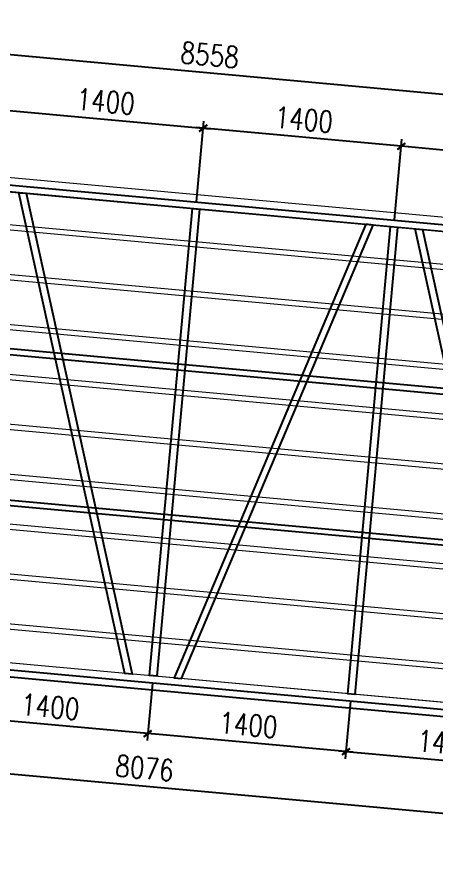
# Model space of a CAD drawing. Extents: x 15372 to 116961, y 24572 to 128109.
# Drawn here: x 64171 to 67123, y 98161 to 104046 of the extents above; entities that cross this region are included whole.
import ezdxf

# ---------------------------------------------------------------- set-up
doc = ezdxf.new("R2010")
doc.units = 0
doc.header["$LTSCALE"] = 1000
doc.header["$MEASUREMENT"] = 0
doc.linetypes.add('HIDDEN', pattern=[0.375, 0.25, -0.125])
for name, color, linetype in [('卡槽', 242, 'Continuous'), ('标注', 9, 'Continuous'), ('连接端梁', 130, 'Continuous'), ('铝横梁', 220, 'Continuous')]:
    doc.layers.add(name, color=color, linetype=linetype)
for name, color, linetype, lineweight in [('虚线', 8, 'Continuous', 0), ('铝主梁', 3, 'Continuous', 9), ('铝龙骨', 7, 'Continuous', 9)]:
    doc.layers.add(name, color=color, linetype=linetype, lineweight=lineweight)
doc.styles.add('HZTXT', font='txtw.shx', dxfattribs={"width": 0.8, "bigfont": 'hztxtw.shx'})
doc.dimstyles.new('DIM-50', dxfattribs={"dimscale": 50, "dimtxt": 3, "dimasz": 1, "dimexe": 1, "dimexo": 1, "dimgap": 1, "dimtad": 1, "dimdec": 1, "dimdsep": 46, "dimtxsty": 'HZTXT', "dimblk": 'OBLIQUE', "dimblk1": 'ARCHTICK', "dimblk2": 'OBLIQUE', "dimcen": 0, "dimdle": 1, "dimclrd": 9, "dimclre": 9, "dimclrt": 2, "dimadec": 1, "dimazin": 0, "dimtfac": 1, "dimtdec": 1, "dimtix": 1, "dimtmove": 2, "dimatfit": 3, "dimldrblk": 'OBLIQUE', "dimfxl": 15, "dimtolj": 1, "dimtzin": 0, "dimarcsym": 1})

# ---------------------------------------------------------------- blocks, each defined once
blk = doc.blocks.new('_Oblique')
at = {"color": 0, "linetype": 'ByBlock', "lineweight": -2}
blk.add_line((-0.5, -0.5), (0.5, 0.5), dxfattribs=at)
blk = doc.blocks.new('*D619')
at = {"layer": 'Defpoints', "color": 0, "transparency": 16777216}
for p in [(54683.7, 72099.8), (54683.7, 71529.9), (56083.7, 71529.9)]:
    blk.add_point(p, dxfattribs=at)
at = {"layer": '标注', "color": 9, "lineweight": -2, "transparency": 16777216}
for p, q in [((54683.7, 71579.9), (54683.7, 72149.8)), ((56083.7, 71579.9), (56083.7, 72149.8)), ((56133.7, 72099.8), (54633.7, 72099.8))]:
    blk.add_line(p, q, dxfattribs=at)
at = {"layer": '标注', "color": 9, "lineweight": -2, "transparency": 16777216, "xscale": 50, "yscale": 50, "zscale": 50, "rotation": 180}
blk.add_blockref('_Oblique', (54683.7, 72099.8), dxfattribs=at)
at = {"layer": '标注', "color": 9, "lineweight": -2, "transparency": 16777216, "xscale": 50, "yscale": 50, "zscale": 50}
blk.add_blockref('_Oblique', (56083.7, 72099.8), dxfattribs=at)
at = {"layer": '标注', "color": 2, "transparency": 16777216, "insert": (55383.7, 72224.8), "char_height": 150, "attachment_point": 5, "style": 'HZTXT'}
blk.add_mtext('\\A1;1400', dxfattribs=at)
blk = doc.blocks.new('_ArchTick')
at = {"color": 0, "linetype": 'ByBlock', "const_width": 0.4}
blk.add_lwpolyline([(-0.5, -0.5), (0.5, 0.5)], dxfattribs=at)
blk = doc.blocks.new('*D620')
at = {"layer": 'Defpoints', "color": 0, "transparency": 16777216}
for p in [(53283.7, 72099.8), (53283.7, 71529.9), (54683.7, 71529.9)]:
    blk.add_point(p, dxfattribs=at)
at = {"layer": '标注', "color": 9, "lineweight": -2, "transparency": 16777216}
for p, q in [((53283.7, 71579.9), (53283.7, 72149.8)), ((54683.7, 71579.9), (54683.7, 72149.8)), ((54733.7, 72099.8), (53233.7, 72099.8))]:
    blk.add_line(p, q, dxfattribs=at)
at = {"layer": '标注', "color": 9, "lineweight": -2, "transparency": 16777216, "xscale": 50, "yscale": 50, "zscale": 50, "rotation": 180}
blk.add_blockref('_Oblique', (53283.7, 72099.8), dxfattribs=at)
at = {"layer": '标注', "color": 9, "lineweight": -2, "transparency": 16777216, "xscale": 50, "yscale": 50, "zscale": 50}
blk.add_blockref('_Oblique', (54683.7, 72099.8), dxfattribs=at)
at = {"layer": '标注', "color": 2, "transparency": 16777216, "insert": (53983.7, 72224.8), "char_height": 150, "attachment_point": 5, "style": 'HZTXT'}
blk.add_mtext('\\A1;1400', dxfattribs=at)
blk = doc.blocks.new('*D621')
at = {"layer": 'Defpoints', "color": 0, "transparency": 16777216}
for p in [(57562.7, 72492.5), (49004.7, 71627.9), (57562.7, 71627.9)]:
    blk.add_point(p, dxfattribs=at)
at = {"layer": '标注', "color": 9, "lineweight": -2, "transparency": 16777216}
for p, q in [((49004.7, 71677.9), (49004.7, 72542.5)), ((57562.7, 71677.9), (57562.7, 72542.5)), ((48954.7, 72492.5), (57612.7, 72492.5))]:
    blk.add_line(p, q, dxfattribs=at)
at = {"layer": '标注', "color": 9, "lineweight": -2, "transparency": 16777216, "xscale": 50, "yscale": 50, "zscale": 50, "rotation": 180}
blk.add_blockref('_Oblique', (49004.7, 72492.5), dxfattribs=at)
at = {"layer": '标注', "color": 9, "lineweight": -2, "transparency": 16777216, "xscale": 50, "yscale": 50, "zscale": 50}
blk.add_blockref('_Oblique', (57562.7, 72492.5), dxfattribs=at)
at = {"layer": '标注', "color": 2, "transparency": 16777216, "insert": (53283.7, 72617.5), "char_height": 150, "attachment_point": 5, "style": 'HZTXT'}
blk.add_mtext('\\A1;8558', dxfattribs=at)
blk = doc.blocks.new('*D623')
at = {"layer": 'Defpoints', "color": 0, "transparency": 16777216}
for p in [(49245.7, 68127.9), (57321.7, 68127.9), (57321.7, 67449.2)]:
    blk.add_point(p, dxfattribs=at)
at = {"layer": '标注', "color": 9, "lineweight": -2, "transparency": 16777216}
for p, q in [((49245.7, 68077.9), (49245.7, 67399.2)), ((57321.7, 68077.9), (57321.7, 67399.2)), ((49195.7, 67449.2), (57371.7, 67449.2))]:
    blk.add_line(p, q, dxfattribs=at)
at = {"layer": '标注', "color": 9, "lineweight": -2, "transparency": 16777216, "xscale": 50, "yscale": 50, "zscale": 50}
for p, rotation in [((49245.7, 67449.2), 180.0003109579486), ((57321.7, 67449.2), 0.0003109579486354188)]:
    blk.add_blockref('_Oblique', p, dxfattribs=dict(at, rotation=rotation))
at = {"layer": '标注', "color": 2, "transparency": 16777216, "insert": (53283.7, 67574.2), "char_height": 150, "attachment_point": 5, "rotation": 0.00031, "style": 'HZTXT'}
blk.add_mtext('\\A1;8076', dxfattribs=at)
blk = doc.blocks.new('*D626')
at = {"layer": 'Defpoints', "color": 0, "transparency": 16777216}
for p in [(53283.7, 72099.8), (51883.7, 71529.9), (53283.7, 71529.9)]:
    blk.add_point(p, dxfattribs=at)
at = {"layer": '标注', "color": 9, "lineweight": -2, "transparency": 16777216}
for p, q in [((51883.7, 71579.9), (51883.7, 72149.8)), ((53283.7, 71579.9), (53283.7, 72149.8)), ((51833.7, 72099.8), (53333.7, 72099.8))]:
    blk.add_line(p, q, dxfattribs=at)
at = {"layer": '标注', "color": 9, "lineweight": -2, "transparency": 16777216, "xscale": 50, "yscale": 50, "zscale": 50, "rotation": 180}
blk.add_blockref('_Oblique', (51883.7, 72099.8), dxfattribs=at)
at = {"layer": '标注', "color": 9, "lineweight": -2, "transparency": 16777216, "xscale": 50, "yscale": 50, "zscale": 50}
blk.add_blockref('_Oblique', (53283.7, 72099.8), dxfattribs=at)
at = {"layer": '标注', "color": 2, "transparency": 16777216, "insert": (52583.7, 72224.8), "char_height": 150, "attachment_point": 5, "style": 'HZTXT'}
blk.add_mtext('\\A1;1400', dxfattribs=at)
blk = doc.blocks.new('*D628')
at = {"layer": 'Defpoints', "color": 0, "transparency": 16777216}
for p in [(54683.7, 68225.9), (56083.7, 68225.9), (54683.7, 67818.6)]:
    blk.add_point(p, dxfattribs=at)
at = {"layer": '标注', "color": 9, "lineweight": -2, "transparency": 16777216}
for p, q in [((54683.7, 68175.9), (54683.7, 67768.6)), ((56083.7, 68175.9), (56083.7, 67768.6)), ((56133.7, 67818.6), (54633.7, 67818.6))]:
    blk.add_line(p, q, dxfattribs=at)
at = {"layer": '标注', "color": 9, "lineweight": -2, "transparency": 16777216, "xscale": 50, "yscale": 50, "zscale": 50, "rotation": 180}
blk.add_blockref('_Oblique', (54683.7, 67818.6), dxfattribs=at)
at = {"layer": '标注', "color": 9, "lineweight": -2, "transparency": 16777216, "xscale": 50, "yscale": 50, "zscale": 50}
blk.add_blockref('_Oblique', (56083.7, 67818.6), dxfattribs=at)
at = {"layer": '标注', "color": 2, "transparency": 16777216, "insert": (55383.7, 67943.6), "char_height": 150, "attachment_point": 5, "style": 'HZTXT'}
blk.add_mtext('\\A1;1400', dxfattribs=at)
blk = doc.blocks.new('*D629')
at = {"layer": 'Defpoints', "color": 0, "transparency": 16777216}
for p in [(53283.7, 68225.9), (54683.7, 68225.9), (53283.7, 67818.6)]:
    blk.add_point(p, dxfattribs=at)
at = {"layer": '标注', "color": 9, "lineweight": -2, "transparency": 16777216}
for p, q in [((53283.7, 68175.9), (53283.7, 67768.6)), ((54683.7, 68175.9), (54683.7, 67768.6)), ((54733.7, 67818.6), (53233.7, 67818.6))]:
    blk.add_line(p, q, dxfattribs=at)
at = {"layer": '标注', "color": 9, "lineweight": -2, "transparency": 16777216, "xscale": 50, "yscale": 50, "zscale": 50, "rotation": 180}
blk.add_blockref('_Oblique', (53283.7, 67818.6), dxfattribs=at)
at = {"layer": '标注', "color": 9, "lineweight": -2, "transparency": 16777216, "xscale": 50, "yscale": 50, "zscale": 50}
blk.add_blockref('_Oblique', (54683.7, 67818.6), dxfattribs=at)
at = {"layer": '标注', "color": 2, "transparency": 16777216, "insert": (53983.7, 67943.6), "char_height": 150, "attachment_point": 5, "style": 'HZTXT'}
blk.add_mtext('\\A1;1400', dxfattribs=at)
blk = doc.blocks.new('*D630')
at = {"layer": 'Defpoints', "color": 0, "transparency": 16777216}
for p in [(51883.7, 68225.9), (53283.7, 68225.9), (51883.7, 67818.6)]:
    blk.add_point(p, dxfattribs=at)
at = {"layer": '标注', "color": 9, "lineweight": -2, "transparency": 16777216}
for p, q in [((51883.7, 68175.9), (51883.7, 67768.6)), ((53283.7, 68175.9), (53283.7, 67768.6)), ((53333.7, 67818.6), (51833.7, 67818.6))]:
    blk.add_line(p, q, dxfattribs=at)
at = {"layer": '标注', "color": 9, "lineweight": -2, "transparency": 16777216, "xscale": 50, "yscale": 50, "zscale": 50, "rotation": 180}
blk.add_blockref('_Oblique', (51883.7, 67818.6), dxfattribs=at)
at = {"layer": '标注', "color": 9, "lineweight": -2, "transparency": 16777216, "xscale": 50, "yscale": 50, "zscale": 50}
blk.add_blockref('_Oblique', (53283.7, 67818.6), dxfattribs=at)
at = {"layer": '标注', "color": 2, "transparency": 16777216, "insert": (52583.7, 67943.6), "char_height": 150, "attachment_point": 5, "style": 'HZTXT'}
blk.add_mtext('\\A1;1400', dxfattribs=at)
blk = doc.blocks.new('M31')
at = {"layer": '卡槽', "color": 22, "ltscale": 5000, "elevation": 0}
for points in [[(49134.24, 70427.88), (49134.24, 70387.88), (57430.06, 70387.88), (57430.06, 70427.88)], [(49208.05, 69327.91), (49208.05, 69367.91), (57361.01, 69367.91), (57361.01, 69327.91)]]:
    blk.add_lwpolyline(points, close=True, dxfattribs=at)
at = {"layer": '虚线', "color": 1, "linetype": 'HIDDEN', "ltscale": 300}
for p, q in [((57555.42, 71529.9), (49011.45, 71529.9)), ((57555.42, 71529.9), (49011.45, 71529.9)), ((57328.33, 68225.9), (49239.07, 68225.9)), ((57328.33, 68225.9), (49239.07, 68225.9))]:
    blk.add_line(p, q, dxfattribs=at)
at = {"layer": '铝主梁', "color": 3}
blk.add_lwpolyline([(49004.67, 71627.9), (49012.14, 71527.9), (57555.27, 71527.9), (57562.71, 71627.9), (49004.7, 71627.9)], dxfattribs=at)
blk.add_lwpolyline([(57321.7, 68127.92), (49245.7, 68127.9), (49238.39, 68227.9), (57329.02, 68227.9)], close=True, dxfattribs=at)
at = {"layer": '铝横梁', "color": 243}
for points in [[(52085.09, 71529.9), (53136.72, 68225.9), (53084.45, 68225.29), (52032.82, 71529.29)], [(53309.69, 71529.9), (53309.69, 68225.9), (53259.69, 68225.9), (53259.69, 71529.9)], [(54484.31, 71529.9), (53432.68, 68225.9), (53484.95, 68225.29), (54536.58, 71529.29)], [(54709.69, 71529.9), (54709.69, 68225.9), (54659.69, 68225.9), (54659.69, 71529.9)], [(54885.08, 71529.9), (55936.71, 68225.9), (55884.44, 68225.29), (54832.81, 71529.29)]]:
    blk.add_lwpolyline(points, close=True, dxfattribs=at)
at = {"layer": '铝龙骨', "color": 0}
for points in [[(57534.71, 71262.9), (57534.71, 71297.9), (49036.71, 71297.9), (49036.71, 71262.9)], [(57504.71, 70912.9), (57504.71, 70947.9), (49061.71, 70947.9), (49061.71, 70912.9)], [(57484.71, 70562.9), (57484.71, 70597.9), (49091.71, 70597.9), (49091.71, 70562.9)], [(57464.71, 70212.9), (57464.71, 70247.9), (49116.71, 70247.9), (49116.71, 70212.9)], [(57434.71, 69862.9), (57434.71, 69897.9), (49136.71, 69897.9), (49136.71, 69862.9)], [(57414.71, 69512.9), (57414.71, 69547.9), (49166.71, 69547.9), (49166.71, 69512.9)], [(57384.71, 69162.9), (57384.71, 69197.9), (49186.71, 69197.9), (49186.71, 69162.9)], [(57364.71, 68812.9), (57364.71, 68847.9), (49206.71, 68847.9), (49206.71, 68812.9)], [(57339.71, 68462.9), (57339.71, 68497.9), (49236.71, 68497.9), (49236.71, 68462.9)]]:
    blk.add_lwpolyline(points, close=True, dxfattribs=at)
at = {"layer": '标注'}
for base, p1, p2, picture, middle in [((57562.71, 72492.49), (49004.7, 71627.9), (57562.71, 71627.9), '*D621', (53283.7, 72617.49)), ((53283.69, 72099.8), (54683.69, 71529.9), (53283.69, 71529.9), '*D620', (53983.69, 72224.8)), ((54683.69, 72099.8), (56083.69, 71529.9), (54683.69, 71529.9), '*D619', (55383.69, 72224.8))]:
    dim = blk.add_linear_dim(base=base, p1=p1, p2=p2, angle=180, dimstyle='DIM-50', dxfattribs=at)
    dim.commit()
    dim.dimension.update_dxf_attribs({"geometry": picture, "text_midpoint": middle})
for base, p1, p2, picture, middle in [((53283.7, 72099.8), (51883.7, 71529.9), (53283.7, 71529.9), '*D626', (52583.7, 72224.8)), ((51883.7, 67818.57), (53283.69, 68225.9), (51883.7, 68225.9), '*D630', (52583.7, 67943.57)), ((53283.69, 67818.57), (54683.69, 68225.9), (53283.69, 68225.9), '*D629', (53983.69, 67943.57)), ((54683.69, 67818.57), (56083.69, 68225.9), (54683.69, 68225.9), '*D628', (55383.69, 67943.57))]:
    dim = blk.add_linear_dim(base=base, p1=p1, p2=p2, dimstyle='DIM-50', dxfattribs=at)
    dim.commit()
    dim.dimension.update_dxf_attribs({"geometry": picture, "text_midpoint": middle})
dim = blk.add_aligned_dim(p1=(49245.7, 68127.9), p2=(57321.7, 68127.94), distance=-678.72, dimstyle='DIM-50', dxfattribs=at)
dim.commit()
dim.dimension.update_dxf_attribs({"geometry": '*D623', "text_midpoint": (53283.71, 67574.2)})

msp = doc.modelspace()

# ---------------------------------------------------------------- linework, layer by layer
at = {"layer": '连接端梁', "color": 0, "elevation": 29521}
for points in [[(52714.07, 102738.35), (61168.07, 103130.25), (61177.52, 103130.09), (61264.67, 103122.12), (69390.76, 102379.05), (69692.59, 102351.45), (69701.77, 102349.32), (69787.14, 102330.11), (77734.71, 100480.35), (78029.91, 100411.64), (78038.94, 100408.87), (85739.66, 97455.89), (86022.65, 97347.37), (86030.92, 97342.82), (93359.15, 93303.99), (93494.14, 93229.59), (93498.66, 93221.07), (92943.59, 87126.59), (92936.17, 87045.19), (92931.83, 87041.57)], [(32565.04, 88827.31), (32094.71, 92703.36), (37376.89, 95312.91), (44987.75, 97846.13), (45058.09, 97869.54), (52940.73, 99335.03), (53013.62, 99348.58), (61096.76, 99723.29), (69081.15, 98993.18), (69154.59, 98986.46), (76963.97, 97168.86), (77035.76, 97152.15), (84522.31, 94281.3), (84586.64, 94256.63), (89911.61, 91321.86), (89564.8, 87513.92)], [(32631.24, 88696.84), (32149.4, 92667.71), (37387.62, 95262.44), (45074.64, 97821.71), (53023.46, 99298.93), (61099.71, 99672.71), (69150.96, 98935.97), (77025.25, 97102.63), (84573.92, 94207.29), (89858.61, 91288.06), (89495.49, 87304.59)]]:
    msp.add_lwpolyline(points, dxfattribs=at)

# ---------------------------------------------------------------- block references
at = {"rotation": 354.7759997067623}
msp.add_blockref('M31', (5855.53, 36311.6, 29521), dxfattribs=at)

doc.saveas('drawing.dxf')
